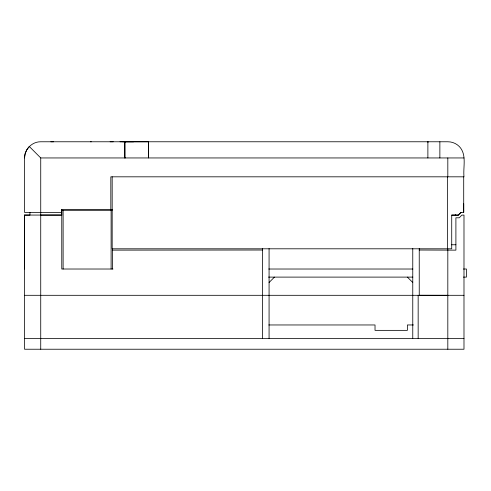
<?xml version="1.0" encoding="UTF-8"?>
<svg xmlns="http://www.w3.org/2000/svg" width="491" height="491" viewBox="0 0 491 491"><rect width="100%" height="100%" fill="white"/><g stroke="black" fill="none" stroke-linecap="round" stroke-linejoin="round"><path stroke-width="0.74" d="M24.556 269.019L24.55 215.064L61.768 215.064L40.728 215.064L40.728 212.364M24.556 215.107L29.951 215.101L29.945 212.364M61.762 215.095L61.762 209.688L61.774 269.019L112.979 269.019M124.867 142.322L124.867 141.77L148.57 141.77L148.552 157.955L148.552 141.77M458.189 215.101L461.012 212.407L463.707 212.407L463.713 203.777M148.552 142.322L148.57 141.77M61.762 212.407L24.556 212.407L24.556 157.949C24.538 149.356 31.946 141.715 40.593 141.77L447.817 141.77A15.97 15.97 0 0 1 459.294 146.514C467.082 154.622 462.958 166.885 463.989 176.821L110.825 176.821L110.825 209.706M24.556 157.949L25.121 153.738L26.735 149.835L29.288 146.49L40.735 157.949L40.735 212.407M269.074 282.497L274.469 277.108M455.746 215.107L458.318 215.101L461.012 212.407M110.113 141.776L113.255 141.776M123.364 141.776L119.994 141.776M50.843 141.789L53.556 141.789M90.596 141.789L91.283 141.789M40.735 157.949L463.989 157.949M124.867 157.955L124.849 141.77L124.867 157.955L125.23 157.955M61.326 209.706L112.421 209.706M61.289 210.246L112.224 210.246M112.175 176.821L112.175 248.802L451.72 248.802L451.72 215.101L458.318 215.101M451.309 244.757L455.9 244.757M112.457 250.128L262.605 250.023M268.743 269.019L412.845 269.019M463.387 269.019L466.45 269.019L466.45 277.108L463.387 277.108M268.497 277.108L412.863 277.108M24.556 295.306L463.989 295.306M268.804 324.962L375.026 324.962L375.026 330.357L407.377 330.357L407.377 324.956L413.483 324.962M24.556 338.446L463.989 338.446M122.824 141.795L133.607 141.807M451.72 215.101L455.623 215.107L455.623 214.561M447.817 295.306L419.24 295.269L419.24 248.52M419.24 250.023L455.9 250.146L455.9 217.795L459.251 217.795L461.822 215.101L463.989 215.101L463.989 349.23L24.556 349.23L24.55 215.064M407.377 277.108L412.765 282.497M463.707 176.821L463.707 212.407M447.817 157.949L447.817 176.821M447.817 248.802L447.817 349.23M447.534 176.821L447.534 248.802M439.868 141.77L439.868 157.949M428.005 141.77L428.005 142.322M427.882 141.77L427.882 157.949M418.16 295.306L418.16 338.446M412.765 248.52L412.765 338.446M269.074 248.575L269.074 338.446M262.605 248.52L262.605 338.446M112.457 248.544L112.457 269.019M111.107 210.246L111.107 269.019M63.124 210.246L63.124 269.019M40.728 215.064L40.735 349.23"/></g></svg>
